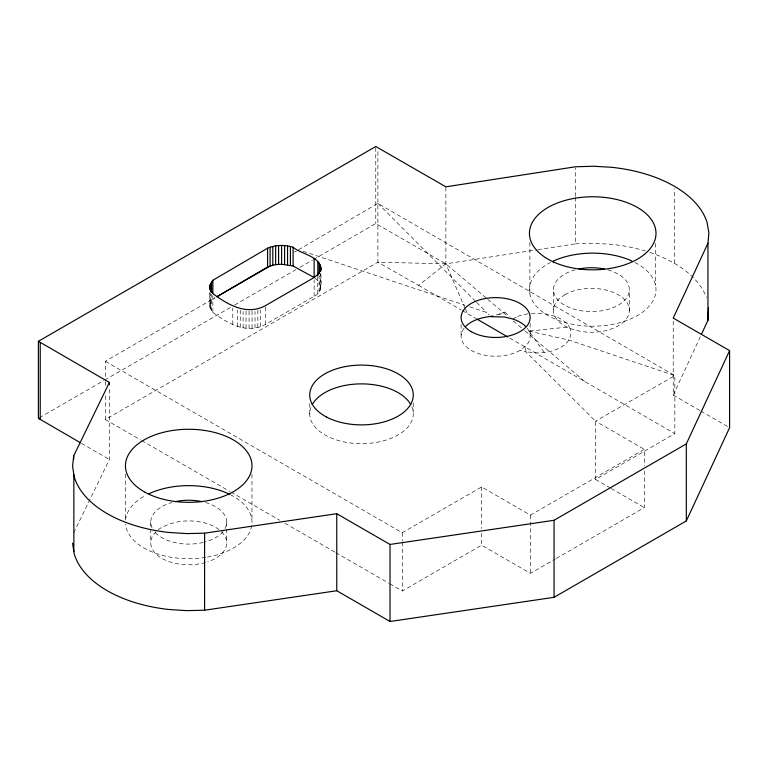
<?xml version="1.0" encoding="UTF-8"?>
<svg xmlns="http://www.w3.org/2000/svg" width="768" height="768" viewBox="0 0 768 768"><rect width="100%" height="100%" fill="white"/><g stroke="black" fill="none" stroke-linecap="round" stroke-linejoin="round"><path stroke-width="0.58" stroke-dasharray="3.84 2.88" d="M320.88 274.003C321.12 281.741 323.002 292.358 314.141 296.314L265.325 324.49C246.864 334.502 227.923 323.693 212.851 312.346L209.971 307.44L209.77 292.79M209.971 307.44L209.971 292.234M210.557 309.139L210.557 293.875M211.526 310.79L211.526 294.346M212.851 312.346L212.851 295.536M232.781 324.49L232.781 308.054M237.552 326.602L237.552 310.166M240.25 327.37L240.25 309.763M243.101 327.936L243.101 311.491M246.048 328.272L246.048 310.656M249.053 328.387L249.053 310.771M252.058 328.272L252.058 310.656M255.014 327.936L255.014 311.491M257.866 327.37L257.866 309.763M260.563 326.602L260.563 310.166M265.325 324.49L265.325 306.883M314.141 296.314L314.141 279.869M317.798 293.558L317.798 275.942M319.133 292.003L319.133 275.962M320.093 290.352L320.093 275.088M320.688 288.653L320.688 273.389M465.034 308.141L445.872 263.856L445.872 186.826M553.488 309.792L553.488 289.123M537.782 249.648L575.491 243.821L575.491 197.597M575.491 196.416L575.491 167.971M629.405 310.858L629.405 290.189M699.878 410.506L673.229 395.126L673.229 318.086M674.275 263.261L674.275 188.592M209.77 305.702L211.526 300.624L214.915 297.85L105.322 361.296L105.322 376.742M673.229 395.126L700.906 335.472M73.718 532.848L109.392 459.475L109.392 388.368M105.322 395.76L105.322 419.539L377.875 262.176L418.55 285.35L445.872 263.856L536.602 249.83M464.093 328.176A34.522 19.93 0 0 0 476.074 352.704A34.522 19.93 0 0 0 520.042 350.371L525.523 346.243A34.522 19.93 0 0 0 525.523 326.314M298.55 249.734L377.875 203.386L674.842 375.619L674.842 433.632L595.517 479.424L595.507 421.181L525.946 351.85L520.042 350.371M39.437 417.725L103.795 380.563M104.832 379.968L230.438 307.45M234.595 305.05L295.843 269.693M299.99 267.293L312.451 260.102M313.488 259.507L375.773 223.546L445.872 263.856L486.893 298.589M105.322 361.296L402.278 532.742L481.613 486.941L530.429 515.126L644.323 449.366L644.323 466.003M389.827 583.795L402.278 590.986L481.613 545.194L530.429 573.37L555.274 559.027M556.31 558.432L644.323 507.61L644.323 470.765M294.48 252.058L296.515 250.896M512.89 319.027L517.651 316.368M498.682 314.938L504.797 312.096L510.192 316.714M496.214 314.938L504.797 312.096M544.186 352.349L528.97 331.123L569.328 326.909C572.141 331.978 570.806 337.843 567.322 342.163A34.522 19.901 0.2 0 1 547.277 352.042L538.426 352.982L525.946 351.85L525.523 346.243M575.491 243.821L593.462 243.283L611.376 244.31A118.32 68.314 0 0 1 645.341 251.002M445.872 263.856L377.875 262.176L377.875 149.933M528.97 331.123L568.656 339.984L674.842 375.619L595.507 421.181L644.323 449.366M303.082 251.242L465.158 305.299M469.69 306.806L486.691 312.48L489.197 315.014M700.906 411.101L727.546 426.49M418.55 285.35L461.136 309.936M462.173 310.541L475.651 318.336M509.798 338.141L674.842 433.632M595.517 479.424L610.051 487.824M611.088 488.419L644.323 507.61M105.322 419.539L140.621 439.92M141.658 440.515L229.92 491.472M230.957 492.077L279.763 520.253M284.947 523.248L334.79 552.019M335.827 552.624L388.781 583.19M81.523 443.386L109.392 459.475M315.053 278.208L319.133 281.827L320.88 286.915M487.805 299.366L506.947 315.571M513.322 320.976L524.266 330.24M525.178 331.018L585.341 381.955M377.875 203.386L475.728 301.488M476.573 302.333L486.691 312.48M465.504 309.216L467.366 313.536M655.555 243.379L655.555 285.35M530.429 515.126L530.429 573.37M530.15 323.405L530.15 336.278M529.882 242.429L529.882 294M481.613 486.941L481.613 528.547M481.613 533.299L481.613 545.194M461.107 324.576L461.107 336.278M413.213 402.902L413.213 412.301M402.278 532.742L402.278 541.066M402.278 542.246L402.278 590.986M375.773 147.696L375.773 223.546M309.782 403.507L309.782 415.248M251.971 474.355L251.971 521.136M226.685 522.173L226.685 527.914M226.685 529.066L226.685 542.842M150.739 522.173L150.739 527.914M150.739 529.066L150.739 542.842M125.453 474.048L125.453 520.819M105.322 381.504L105.322 387.446M649.843 252.432A118.32 68.314 0 0 1 706.406 297.542M221.597 531.878A37.968 21.926 0 0 1 207.696 561.821M205.517 562.502A37.968 21.926 0 0 1 161.002 557.827A37.968 21.926 0 0 1 155.827 531.878M158.16 529.824A37.968 21.926 0 0 1 161.866 527.338L169.728 523.853L178.886 521.664A37.968 21.926 0 0 1 220.867 531.187M607.958 269.914A37.968 21.926 0 0 1 620.995 303.418A37.968 21.926 0 0 1 561.523 303.149A37.968 21.926 0 0 1 575.472 269.77M205.517 502.512A37.968 21.926 0 0 1 223.795 530.563M223.123 531.446A37.968 21.926 0 0 1 204.384 542.141M203.242 542.429A37.968 21.926 0 0 1 154.301 531.446M152.035 527.846A37.968 21.926 0 0 1 171.907 502.512M230.294 494.63A63.283 36.538 0 0 1 250.56 529.91A63.283 36.538 0 0 1 206.832 557.184M205.699 557.366A63.283 36.538 0 0 1 125.53 524.266M125.539 520.042A63.283 36.538 0 0 1 145.632 495.408M635.011 262.493A63.283 36.538 0 0 1 638.218 315.072A63.283 36.538 0 0 1 547.104 315.005A63.283 36.538 0 0 1 550.55 262.435M517.699 316.387A34.522 19.901 0.2 0 1 530.198 313.526M531.322 313.421A34.522 19.901 0.2 0 1 569.347 327.014M411.83 406.762A51.773 29.894 0 0 1 362.122 443.664A51.773 29.894 0 0 1 310.886 407.472M565.258 294.451L559.027 298.906A37.968 21.926 0 0 0 587.222 332.112A37.968 21.926 0 0 0 627.427 303.331A37.968 21.926 0 0 0 565.258 294.451"/><path stroke-width="1.15" d="M209.77 289.267L209.971 285.187L212.851 280.272L267.59 248.189C275.606 244.829 284.842 244.627 293.107 247.229C301.219 254.496 321.696 256.099 320.88 270.48M209.971 288.71L209.971 285.187M210.557 291.696L210.557 283.478M211.526 292.406L211.526 281.837M212.851 293.194L212.851 280.272M216.989 296.64L267.59 266.976L267.59 248.189M270.096 247.229L270.096 266.016L216.941 296.698M267.59 266.976L272.794 265.248L272.794 246.461M272.794 265.248L275.645 264.691L275.645 245.904M275.645 264.691L278.592 264.346L278.592 245.558M320.88 268.128L319.133 273.216L314.141 277.526L293.107 266.016L281.597 264.23L281.597 245.443M284.602 264.346L284.602 245.558M287.549 264.691L287.558 245.904M290.4 265.248L290.4 246.461M293.107 266.016L293.107 247.229M314.141 258.73L314.141 277.517L265.325 305.702C246.864 315.715 227.923 304.906 212.851 293.558L210.557 290.352L209.77 286.915M317.798 275.578L317.798 261.485M319.133 273.61L319.133 263.04M320.093 271.738L320.093 264.691M320.688 271.094L320.688 266.39M701.405 334.387L707.952 320.294L707.952 243.254L708.883 232.877L707.098 222.538A118.301 68.294 0 0 0 674.275 186.221A118.32 68.314 0 0 0 611.376 167.28L593.462 166.243L575.491 166.781L445.872 186.826L375.773 146.506L38.4 341.29L38.4 418.32L80.486 442.781M707.952 320.294L708.499 307.709M38.4 341.29L109.392 382.445L73.718 455.818L72.576 466.186L74.141 476.534A118.32 68.314 0 0 0 168.71 532.445L186.605 533.597L204.586 533.184L336.758 513.706L390.029 544.454L554.045 520.282L686.323 443.904L729.6 350.63L673.229 318.086L707.952 243.254M72.576 543.226L74.141 553.565A118.32 68.314 0 0 0 168.71 609.475L186.605 610.637L204.595 610.214L336.768 590.736L390.029 621.494L554.045 597.322L686.323 520.944L729.6 427.67L729.6 350.63M465.734 326.314A34.522 19.93 0 0 1 486.691 317.03L492.998 315.994M490.858 316.704L504.566 317.03L512.89 319.027A34.522 19.93 0 0 1 525.523 326.314M278.592 264.346L281.597 264.23M476.688 318.941L507.725 336.941M686.323 443.904L686.323 520.944M554.045 520.282L554.045 597.322M390.029 544.454L390.029 621.494M336.758 513.706L336.768 590.736M204.586 533.184L204.595 610.214M109.392 382.445L109.392 384.816M73.718 455.818L73.718 459.37M73.853 474.662L73.853 551.693M40.234 342.499L40.234 419.539M578.947 268.963A37.968 21.926 0 0 1 604.512 269.078M175.344 501.658A37.968 21.926 0 0 1 202.08 501.658M148.771 493.834A63.283 36.538 0 0 1 229.325 494.15M552.653 261.398A63.283 36.538 0 0 1 631.853 260.966M312.202 404.64A51.773 29.894 0 0 1 361.478 383.875A51.773 29.894 0 0 1 410.794 404.621M553.584 262.022A63.283 36.538 0 0 0 655.354 238.522A63.283 36.538 0 0 0 569.213 199.382A63.283 36.538 0 0 0 553.584 262.022M145.258 492.365A63.283 36.538 0 0 0 250.282 474.25A63.283 36.538 0 0 0 170.592 430.8A63.283 36.538 0 0 0 145.258 492.365M471.226 331.642A34.522 19.93 0 0 0 528.97 322.704A34.522 19.93 0 0 0 486.691 298.301A34.522 19.93 0 0 0 471.226 331.642M326.736 417.139A51.773 29.894 0 0 0 412.109 401.29A51.773 29.894 0 0 0 345.648 366.528A51.773 29.894 0 0 0 326.736 417.139"/></g></svg>
